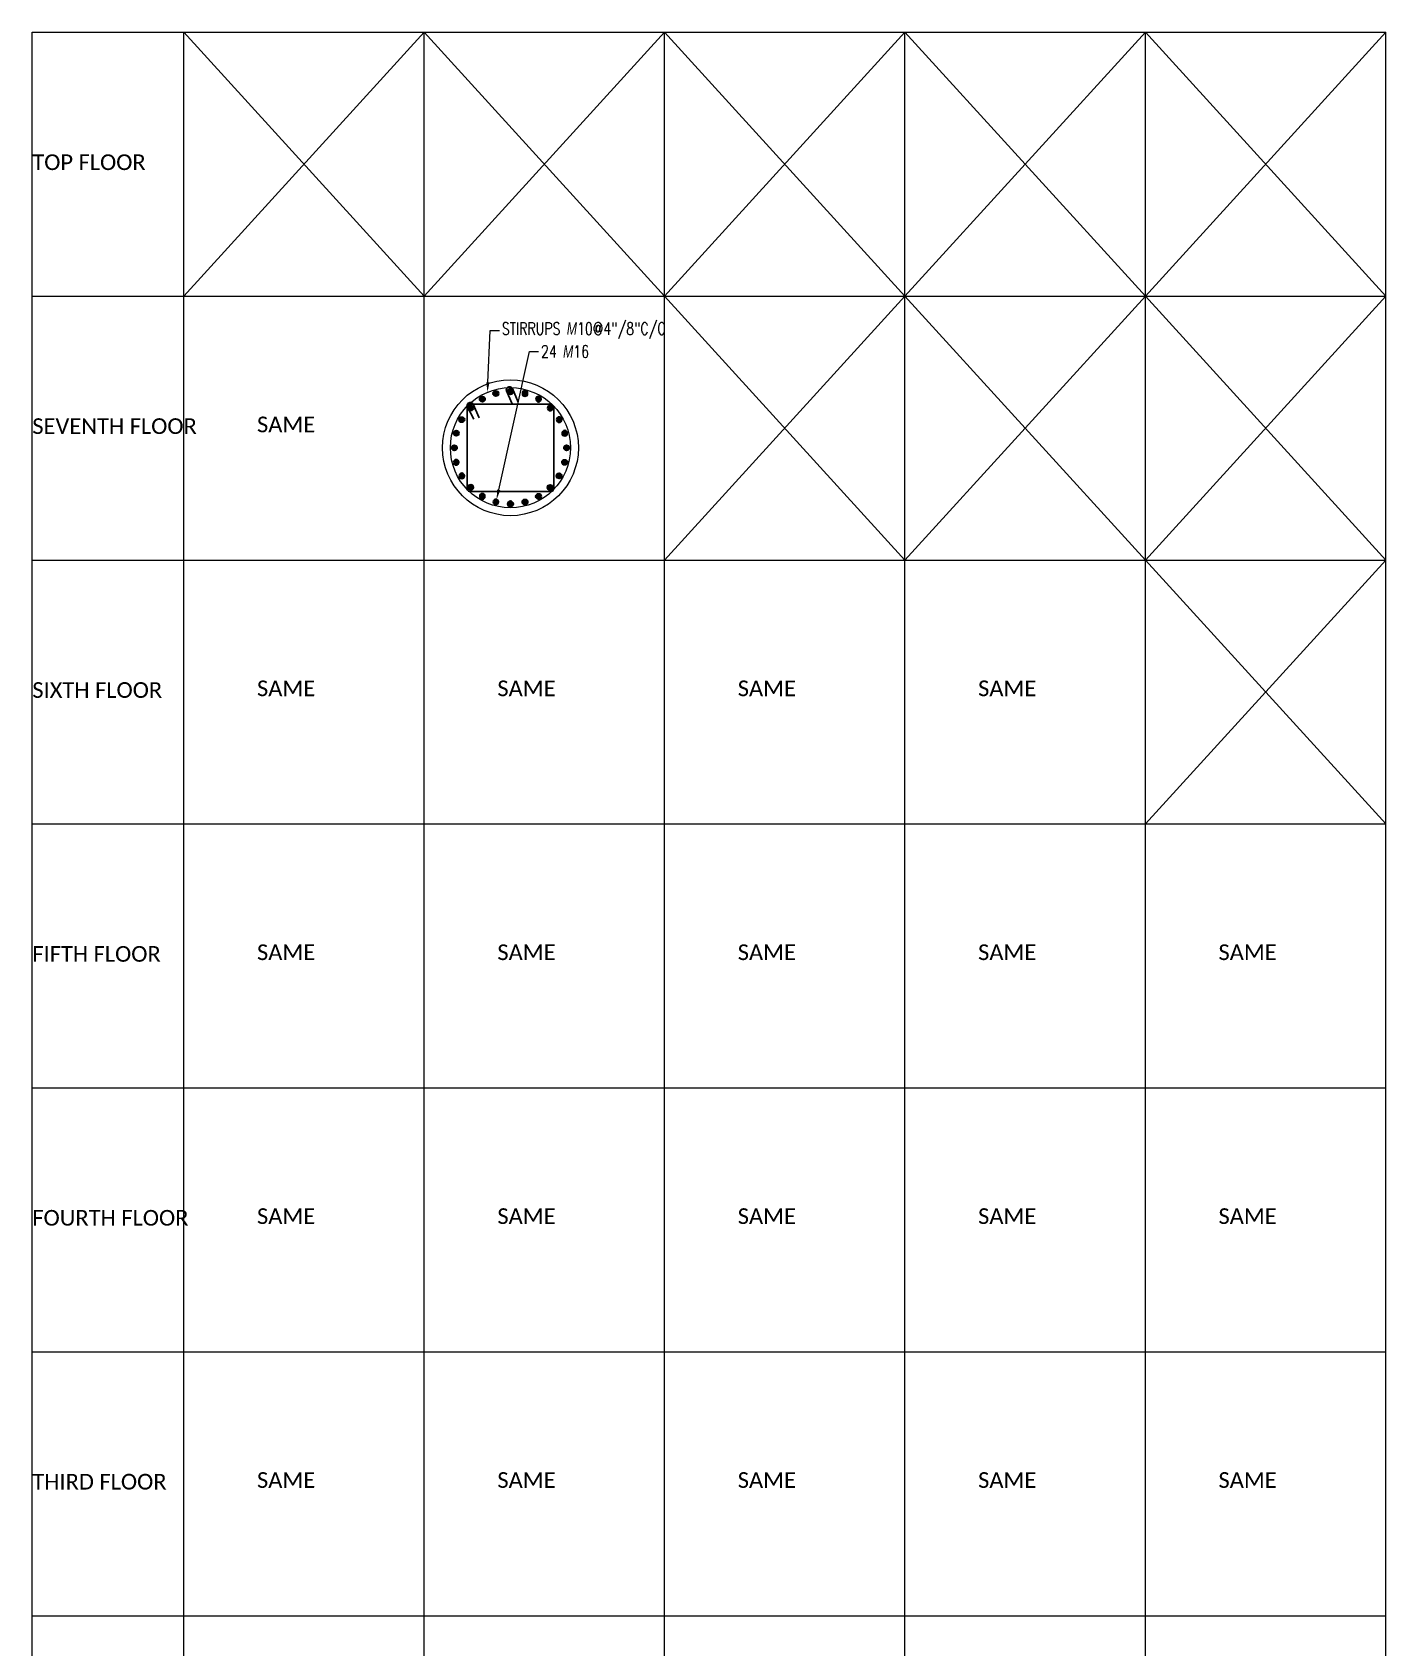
# Model space of a CAD drawing. Header units: inches. Extents: x 0 to 162649, y -36601 to -26324.
# Drawn here: x 143983.5 to 144242.5, y -29382.1 to -29073 of the extents above; entities that cross this region are included whole.
import ezdxf
from ezdxf import colors
from ezdxf.entities.mleader import LeaderData, LeaderLine
from ezdxf.math import Vec2, Vec3

# ---------------------------------------------------------------- set-up
doc = ezdxf.new("R2010")
doc.units = ezdxf.units.IN
doc.header["$MEASUREMENT"] = 0
for name, color, linetype, lineweight in [('Column', 211, 'Continuous', 9), ('dimention', 1, 'Continuous', 13), ('Line', 31, 'Continuous', 5), ('OL_AR_Text', 140, 'Continuous', 5), ('Rein', 3, 'Continuous', 30), ('Stirrups', 191, 'Continuous', 25), ('TEXT', 7, 'Continuous', 9)]:
    doc.layers.add(name, color=color, linetype=linetype, lineweight=lineweight)
doc.styles.add('1-8 Annotative Text', font='calibri.ttf', dxfattribs={"height": 0.125})
doc.styles.add('DIM', font='simplex.shx', dxfattribs={"width": 0.75})

# ---------------------------------------------------------------- blocks, each defined once
blk = doc.blocks.new('*U742')
at = {"layer": 'Rein'}
h = blk.add_hatch(color=256, dxfattribs=at)
h.dxf.hatch_style = 1
h.paths.add_polyline_path([(0.5, 0, 1), (-0.5, 0, 1)])
blk.add_circle((0, 0), 0.5, dxfattribs=at)
blk = doc.blocks.new('*U743')
at = {"layer": 'Column', "color": 0, "linetype": 'ByBlock', "lineweight": -2, "transparency": 16777216}
for p, rotation in [((158179.9, -29642.9), 45.00000000000001), ((158182.12, -29641.19), 29.99999999999998), ((158184.72, -29640.12), 15), ((158178.19, -29645.12), 59.99999999999999), ((158177.12, -29647.72), 75.00000000000001)]:
    blk.add_blockref('*U742', p, dxfattribs=dict(at, rotation=rotation))
blk.add_blockref('*U742', (158187.5, -29639.75), dxfattribs=at)
blk = doc.blocks.new('*U744')
at = {"layer": 'Rein'}
h = blk.add_hatch(color=256, dxfattribs=at)
h.dxf.hatch_style = 1
h.paths.add_polyline_path([(0.5, 0, 1), (-0.5, 0, 1)])
blk.add_circle((0, 0), 0.5, dxfattribs=at)
blk = doc.blocks.new('*U745')
at = {"layer": 'Column', "color": 0, "linetype": 'ByBlock', "lineweight": -2, "transparency": 16777216}
for p, rotation in [((158179.9, -29642.9), 45.00000000000001), ((158182.12, -29641.19), 29.99999999999998), ((158184.72, -29640.12), 15), ((158178.19, -29645.12), 59.99999999999999), ((158177.12, -29647.72), 75.00000000000001)]:
    blk.add_blockref('*U744', p, dxfattribs=dict(at, rotation=rotation))
blk.add_blockref('*U744', (158187.5, -29639.75), dxfattribs=at)
blk = doc.blocks.new('*U746')
at = {"layer": 'Rein'}
h = blk.add_hatch(color=256, dxfattribs=at)
h.dxf.hatch_style = 1
h.paths.add_polyline_path([(0.5, 0, 1), (-0.5, 0, 1)])
blk.add_circle((0, 0), 0.5, dxfattribs=at)
blk = doc.blocks.new('*U747')
at = {"layer": 'Column', "color": 0, "linetype": 'ByBlock', "lineweight": -2, "transparency": 16777216}
for p, rotation in [((158179.9, -29642.9), 45.00000000000001), ((158182.12, -29641.19), 29.99999999999998), ((158184.72, -29640.12), 15), ((158178.19, -29645.12), 59.99999999999999), ((158177.12, -29647.72), 75.00000000000001)]:
    blk.add_blockref('*U746', p, dxfattribs=dict(at, rotation=rotation))
blk.add_blockref('*U746', (158187.5, -29639.75), dxfattribs=at)
blk = doc.blocks.new('*U748')
at = {"layer": 'Rein'}
h = blk.add_hatch(color=256, dxfattribs=at)
h.dxf.hatch_style = 1
h.paths.add_polyline_path([(0.5, 0, 1), (-0.5, 0, 1)])
blk.add_circle((0, 0), 0.5, dxfattribs=at)
blk = doc.blocks.new('*U749')
at = {"layer": 'Column', "color": 0, "linetype": 'ByBlock', "lineweight": -2, "transparency": 16777216}
for p, rotation in [((158179.9, -29642.9), 45.00000000000001), ((158182.12, -29641.19), 29.99999999999998), ((158184.72, -29640.12), 15), ((158178.19, -29645.12), 59.99999999999999), ((158177.12, -29647.72), 75.00000000000001)]:
    blk.add_blockref('*U748', p, dxfattribs=dict(at, rotation=rotation))
blk.add_blockref('*U748', (158187.5, -29639.75), dxfattribs=at)

msp = doc.modelspace()

# ---------------------------------------------------------------- hatches: boundary and pattern name
at = {"layer": 'Rein'}
h = msp.add_hatch(color=256, dxfattribs=at)
h.dxf.hatch_style = 1
h.paths.add_polyline_path([(144064.72, -29152.5, 1), (144063.72, -29152.5, 1)])
h = msp.add_hatch(color=256, dxfattribs=at)
h.dxf.hatch_style = 1
h.paths.add_polyline_path([(144086.22, -29152.5, 1), (144085.22, -29152.5, 1)])
h = msp.add_hatch(color=256, dxfattribs=at)
h.dxf.hatch_style = 1
h.paths.add_polyline_path([(144075.47, -29163.25, 1), (144074.47, -29163.25, 1)])

# ---------------------------------------------------------------- linework, layer by layer
at = {"layer": 'Column'}
for radius in [13, 11.5]:
    msp.add_circle((144074.97, -29152.5), radius, dxfattribs=at)
at = {"layer": 'dimention'}
for p, q in [((144012.47, -29123.5), (144058.47, -29073)), ((144012.47, -29073), (144058.47, -29123.5)), ((144058.47, -29123.5), (144104.47, -29073)), ((144058.47, -29073), (144104.47, -29123.5)), ((144104.47, -29123.5), (144150.47, -29073)), ((144104.47, -29073), (144150.47, -29123.5)), ((144150.47, -29123.5), (144196.47, -29073)), ((144150.47, -29073), (144196.47, -29123.5)), ((144196.47, -29123.5), (144242.47, -29073)), ((144196.47, -29073), (144242.47, -29123.5)), ((144104.47, -29174), (144150.47, -29123.5)), ((144104.47, -29123.5), (144150.47, -29174)), ((144150.47, -29174), (144196.47, -29123.5)), ((144150.47, -29123.5), (144196.47, -29174)), ((144196.47, -29174), (144242.47, -29123.5)), ((144196.47, -29123.5), (144242.47, -29174)), ((144196.47, -29224.5), (144242.47, -29174)), ((144196.47, -29174), (144242.47, -29224.5))]:
    msp.add_line(p, q, dxfattribs=at)
at = {"layer": 'Line'}
for p, q in [((143983.47, -29607), (143983.47, -29073)), ((143983.47, -29073), (144242.47, -29073)), ((144012.47, -29578), (144012.47, -29073)), ((144058.47, -29578), (144058.47, -29073)), ((144104.47, -29578), (144104.47, -29073)), ((144150.47, -29578), (144150.47, -29073)), ((144196.47, -29578), (144196.47, -29073)), ((144242.47, -29607), (144242.47, -29073)), ((143983.47, -29123.5), (144242.47, -29123.5)), ((143983.47, -29174), (144242.47, -29174)), ((143983.47, -29224.5), (144242.47, -29224.5)), ((143983.47, -29275), (144242.47, -29275)), ((143983.47, -29325.5), (144242.47, -29325.5)), ((143983.47, -29376), (144242.47, -29376))]:
    msp.add_line(p, q, dxfattribs=at)
at = {"layer": 'Rein'}
for centre in [(144064.22, -29152.5), (144085.72, -29152.5), (144074.97, -29163.25)]:
    msp.add_circle(centre, 0.5, dxfattribs=at)
at = {"layer": 'Stirrups'}
for p, q in [((144075.34, -29141.13), (144076.47, -29143.75)), ((144066.6, -29144.5), (144067.97, -29147)), ((144066.68, -29144.5), (144066.68, -29160.35)), ((144067.07, -29144.13), (144082.55, -29144.13)), ((144067.84, -29144.13), (144068.97, -29146.75)), ((144074.18, -29141.5), (144075.3, -29144.12)), ((144083.25, -29144.89), (144083.25, -29160.35)), ((144067.07, -29160.87), (144082.89, -29160.87))]:
    msp.add_line(p, q, dxfattribs=at)
for centre, radius, start, end in [((144074.8, -29141.45), 0.626, 15.9324, 184.7989), ((144067.3, -29144.45), 0.626, 15.9324, 184.7989), ((144082.43, -29144.95), 0.826, 355.2011, 98.1724), ((144067.3, -29160.3), 0.626, 175.2011, 251.7848), ((144082.63, -29160.3), 0.626, 288.2152, 4.7989)]:
    msp.add_arc(centre, radius, start, end, dxfattribs=at)

# ---------------------------------------------------------------- block references
at = {"layer": 'Column'}
msp.add_blockref('*U743', (-14112.53, 498), dxfattribs=at)
at = {"layer": 'Column', "xscale": -1}
msp.add_blockref('*U745', (302262.47, 498), dxfattribs=at)
at = {"layer": 'Column', "xscale": -1, "rotation": 180}
msp.add_blockref('*U747', (-14112.53, -58803), dxfattribs=at)
at = {"layer": 'Column', "rotation": 180}
msp.add_blockref('*U749', (302262.47, -58803), dxfattribs=at)

# ---------------------------------------------------------------- texts
at = {"layer": 'OL_AR_Text', "char_height": 3, "attachment_point": 1, "style": '1-8 Annotative Text'}
for s, insert in [('TOP FLOOR', (143983.47, -29096.36)), ('SEVENTH FLOOR', (143983.47, -29146.86)), ('SAME', (144026.47, -29146.54)), ('SAME', (144026.47, -29197.04)), ('SAME', (144072.47, -29197.04)), ('SAME', (144118.47, -29197.04)), ('SAME', (144164.47, -29197.04)), ('SIXTH FLOOR', (143983.47, -29197.36)), ('FIFTH FLOOR', (143983.47, -29247.86)), ('SAME', (144026.47, -29247.54)), ('SAME', (144072.47, -29247.54)), ('SAME', (144118.47, -29247.54)), ('SAME', (144164.47, -29247.54)), ('SAME', (144210.47, -29247.54)), ('FOURTH FLOOR', (143983.47, -29298.36)), ('SAME', (144026.47, -29298.04)), ('SAME', (144072.47, -29298.04)), ('SAME', (144118.47, -29298.04)), ('SAME', (144164.47, -29298.04)), ('SAME', (144210.47, -29298.04)), ('SAME', (144026.47, -29348.54)), ('SAME', (144072.47, -29348.54)), ('SAME', (144118.47, -29348.54)), ('SAME', (144164.47, -29348.54)), ('SAME', (144210.47, -29348.54)), ('THIRD FLOOR', (143983.47, -29348.86))]:
    msp.add_mtext_dynamic_manual_height_columns(s, width=432.2308, gutter_width=60, heights=[0], dxfattribs=dict(at, insert=insert))

# ---------------------------------------------------------------- leaders
at = {"layer": 'TEXT'}
ml = msp.add_multileader_mtext('Standard', dxfattribs=at)
ml.set_content('STIRRUPS {\\Fgothici|c0;M}10@4"/8"C/C', color=256, style='DIM')
ml.set_leader_properties(color=1, linetype='ByLayer', lineweight=9)
ml.build(insert=Vec2(0, 0))
ml.multileader.update_dxf_attribs({"text_right_attachment_type": 2, "dogleg_length": 0.25, "arrow_head_size": 1.88, "scale": 40})
ctx = ml.context
ctx.base_point, ctx.scale, ctx.char_height, ctx.arrow_head_size, ctx.landing_gap_size, ctx.plane_origin = Vec3(144072.85, -29130.09), 40, 2.3438, 1.88, 0.469, Vec3(144082.66, -29135.74)
ctx.right_attachment = 2
notes = []
notes.append((ctx, [(0, (1, 1, 0), (144071.09, -29130.09), (1, 0), 1.76, [(0, [(144070.57, -29141.87)], 0, [])])]))
ctx.mtext.insert, ctx.mtext.flow_direction = Vec3(144073.32, -29128.52), 5
ml = msp.add_multileader_mtext('Standard', dxfattribs=at)
ml.set_content('24 {\\Fgothici|c0;M}16', color=256, style='DIM')
ml.set_leader_properties(color=1, linetype='ByLayer', lineweight=9)
ml.build(insert=Vec2(0, 0))
ml.multileader.update_dxf_attribs({"text_right_attachment_type": 2, "dogleg_length": 0.25, "arrow_head_size": 1.88, "scale": 40})
ctx = ml.context
ctx.base_point, ctx.scale, ctx.char_height, ctx.arrow_head_size, ctx.landing_gap_size, ctx.plane_origin = Vec3(144080.35, -29134.09), 40, 2.3438, 1.88, 0.469, Vec3(144090.16, -29139.74)
ctx.right_attachment = 2
notes.append((ctx, [(0, (1, 1, 0), (144078.59, -29134.09), (1, 0), 1.76, [(0, [(144072.32, -29162.4)], 0, [])])]))
ctx.mtext.insert, ctx.mtext.flow_direction = Vec3(144080.82, -29132.91), 5
for ctx, leaders in notes:
    for number, flags, end, landing, length, lines in leaders:
        leader = LeaderData()
        leader.index, (leader.has_last_leader_line, leader.has_dogleg_vector, leader.attachment_direction) = number, flags
        leader.last_leader_point, leader.dogleg_vector, leader.dogleg_length = Vec3(end), Vec3(landing), length
        for number, points, colour, breaks in lines:
            line = LeaderLine()
            line.index, line.vertices, line.color, line.breaks = number, Vec3.list(points), colors.encode_raw_color(colour), breaks
            leader.lines.append(line)
        ctx.leaders.append(leader)

doc.saveas('drawing.dxf')
